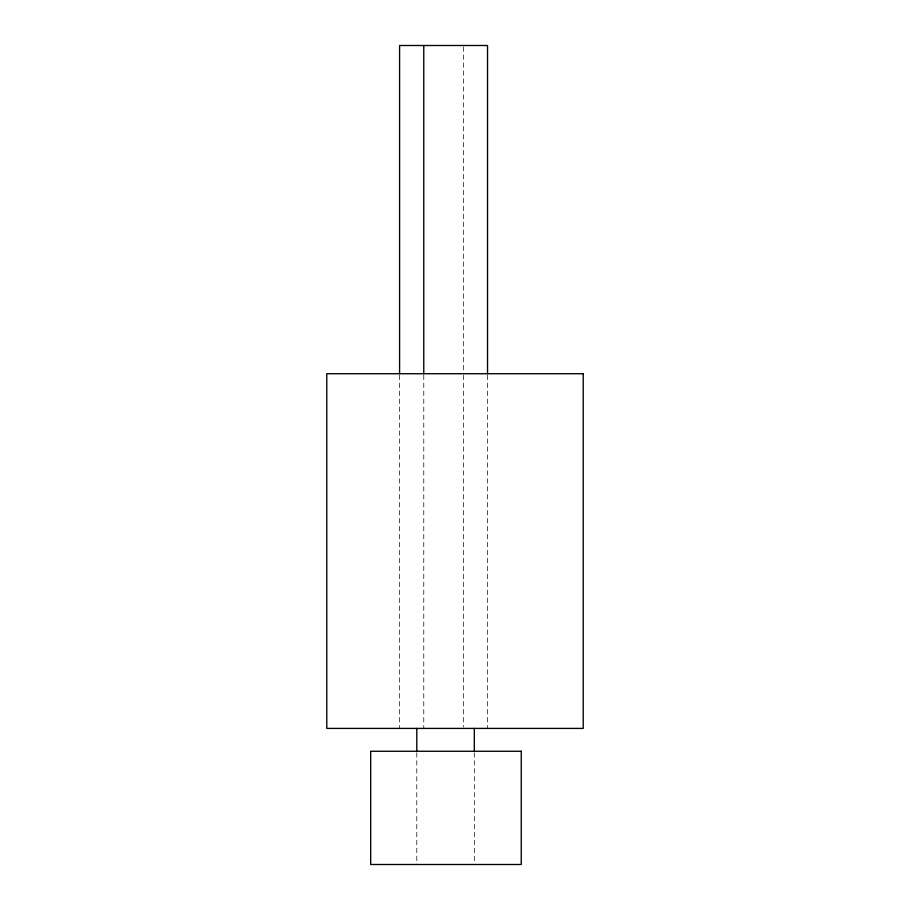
<?xml version="1.0" encoding="UTF-8"?>
<svg xmlns="http://www.w3.org/2000/svg" width="910" height="910" viewBox="0 0 910 910"><rect width="100%" height="100%" fill="white"/><g stroke="black" fill="none" stroke-linecap="round" stroke-linejoin="round"><path stroke-width="0.68" stroke-dasharray="4.55 3.41" d="M487.533 375.147L487.533 728.409M474.326 752.672L474.326 863.089M463.361 46.922L463.361 372.304M463.361 375.147L463.361 726.988M423.764 375.147L423.764 728.409M416.791 752.672L416.791 864.5M399.592 375.147L399.592 728.409"/><path stroke-width="1.36" d="M487.533 373.726L487.533 45.5L399.592 45.5L399.592 373.726M474.326 728.409L474.326 751.262M423.764 45.5L423.764 373.726M416.791 728.409L416.791 751.262M583.219 373.726L326.781 373.726L326.781 728.409L583.219 728.409L583.219 373.726M521.248 751.262L370.677 751.262L370.677 864.5L521.248 864.5L521.248 751.262"/></g></svg>
